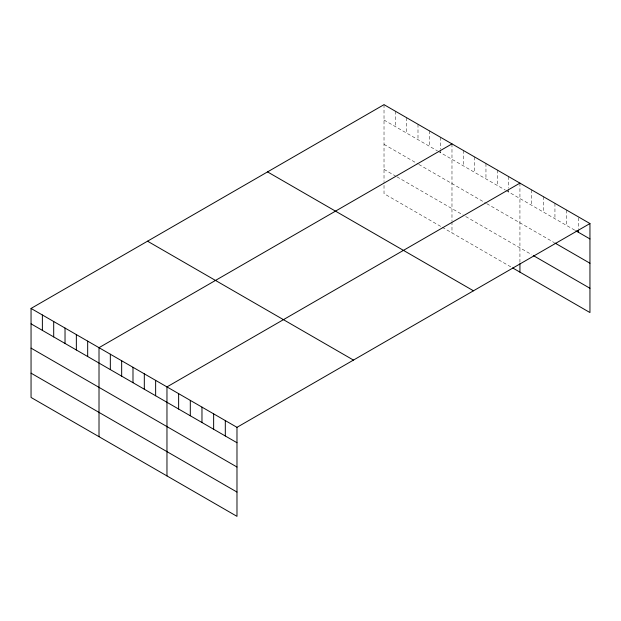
<?xml version="1.0" encoding="UTF-8"?>
<svg xmlns="http://www.w3.org/2000/svg" width="621" height="621" viewBox="0 0 621 621"><rect width="100%" height="100%" fill="white"/><g stroke="black" fill="none" stroke-linecap="round" stroke-linejoin="round"><path stroke-width="0.47" stroke-dasharray="3.1 2.33" d="M384.019 120.047L437.417 150.872M438.224 151.345L505.37 190.111M506.177 190.577L574.945 230.275M384.019 144.344L417.995 163.96M418.81 164.425L485.956 203.191M486.763 203.665L554.111 242.539M384.019 169.37L395.344 175.914M396.966 176.845L463.305 215.145M465.727 216.55L531.607 254.579M440.654 226.362L384.019 193.667L384.019 182.458M442.268 227.294L511.844 267.465M578.283 217.769L578.283 229.32M566.608 210.077L566.608 225.47M554.941 203.339L554.941 218.732M543.274 196.601L543.274 211.994M531.607 189.863L531.607 205.256M519.932 183.125L519.932 262.792M508.607 176.581L508.607 188.132M508.607 189.094L508.607 191.974M497.281 170.045L497.281 185.438M485.956 163.509L485.956 178.902M474.63 156.966L474.63 172.359M463.305 150.429L463.305 165.823M451.979 143.886L451.979 220.758M451.979 221.689L451.979 232.898M440.654 137.35L440.654 148.893M440.654 149.855L440.654 152.743M429.328 130.814L429.328 146.207M417.995 124.27L417.995 139.663M406.67 117.734L406.67 133.127M395.344 111.198L395.344 126.591M384.019 104.654L384.019 181.518"/><path stroke-width="0.93" d="M589.95 223.544L236.981 427.333L236.981 516.346L31.05 397.456L31.05 308.443L384.019 104.654L589.95 223.544L589.95 312.557L512.651 267.93M451.979 143.886L99.011 347.675L99.011 436.687M519.932 183.125L166.964 386.906L166.964 475.919M575.783 230.756L589.95 238.938M554.941 243.021L589.95 263.234M533.268 255.541L589.95 288.268M267.542 171.901L473.474 290.799M147.526 241.189L353.458 360.087M31.05 308.443L236.981 427.333M31.05 323.836L236.981 442.726M31.05 348.125L236.981 467.023M31.05 373.159L236.981 492.049M578.283 230.282L578.283 232.2M519.932 263.723L519.932 272.138M225.307 420.596L225.307 435.989M213.64 413.858L213.64 429.251M201.972 407.12L201.972 422.513M190.305 400.382L190.305 415.775M178.631 393.644L178.631 409.037M155.638 380.37L155.638 395.763M144.313 373.834L144.313 389.227M132.987 367.29L132.987 382.683M121.662 360.754L121.662 376.147M110.336 354.211L110.336 369.604M87.677 341.139L87.677 356.532M76.352 334.595L76.352 349.988M65.026 328.059L65.026 343.452M53.701 321.515L53.701 336.908M42.375 314.979L42.375 330.372"/></g></svg>
